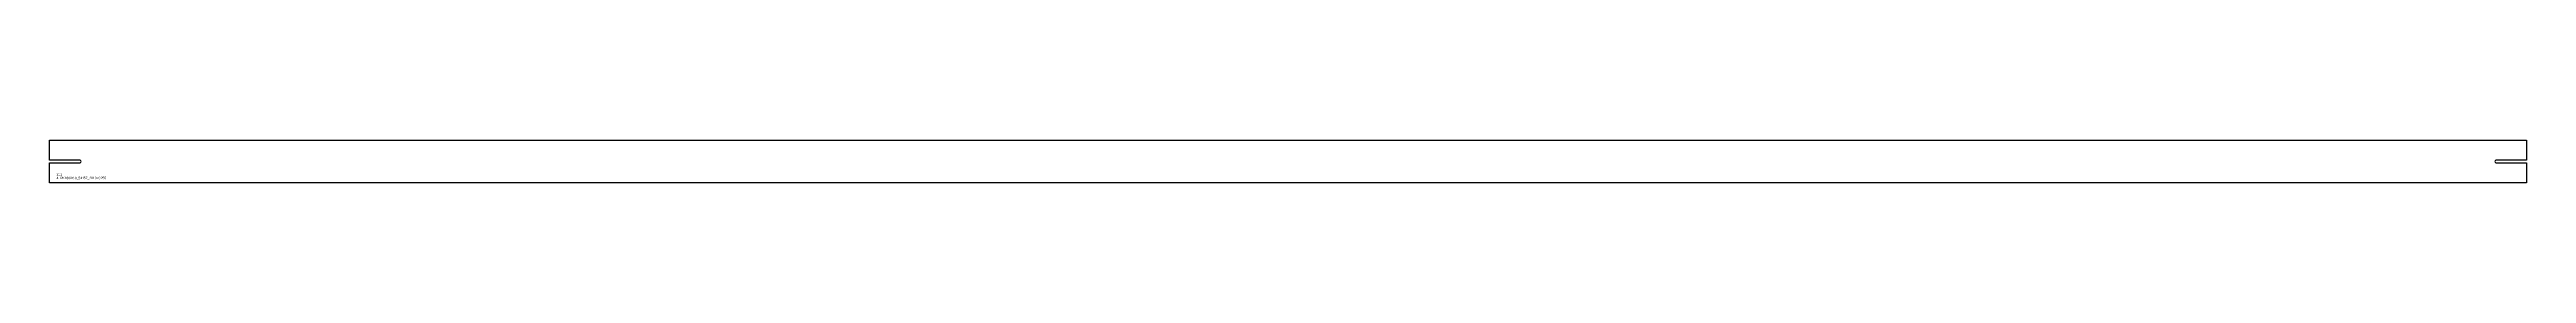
# Model space of a CAD drawing. Extents: x 0 to 10548, y 0 to 180.
import ezdxf

# ---------------------------------------------------------------- set-up
doc = ezdxf.new("R2010")
doc.units = 0
for name, color, linetype in [('CUT', 7, 'CONTINUOUS'), ('SCRIBE', 3, 'CONTINUOUS'), ('TEXT', 7, 'CONTINUOUS')]:
    doc.layers.add(name, color=color, linetype=linetype)

msp = doc.modelspace()

# ---------------------------------------------------------------- linework, layer by layer
at = {"layer": 'CUT', "color": 7, "linetype": 'CONTINUOUS'}
msp.add_lwpolyline([(0, 0), (0, 85), (130, 85, 1), (130, 95), (0, 95), (0, 180), (10548.21, 180), (10548.21, 95), (10418.21, 95, 1), (10418.21, 85), (10548.21, 85), (10548.21, 0)], format="xyb", close=True, dxfattribs=at)

# ---------------------------------------------------------------- texts
at = {"layer": 'SCRIBE', "color": 3}
msp.add_text('211', height=10, dxfattribs=at).set_placement((30, 30))
at = {"layer": 'TEXT', "color": 7}
msp.add_text('4+PK180X6.0_54157_2010+C255', height=10, dxfattribs=at).set_placement((30, 15))

doc.saveas('drawing.dxf')
